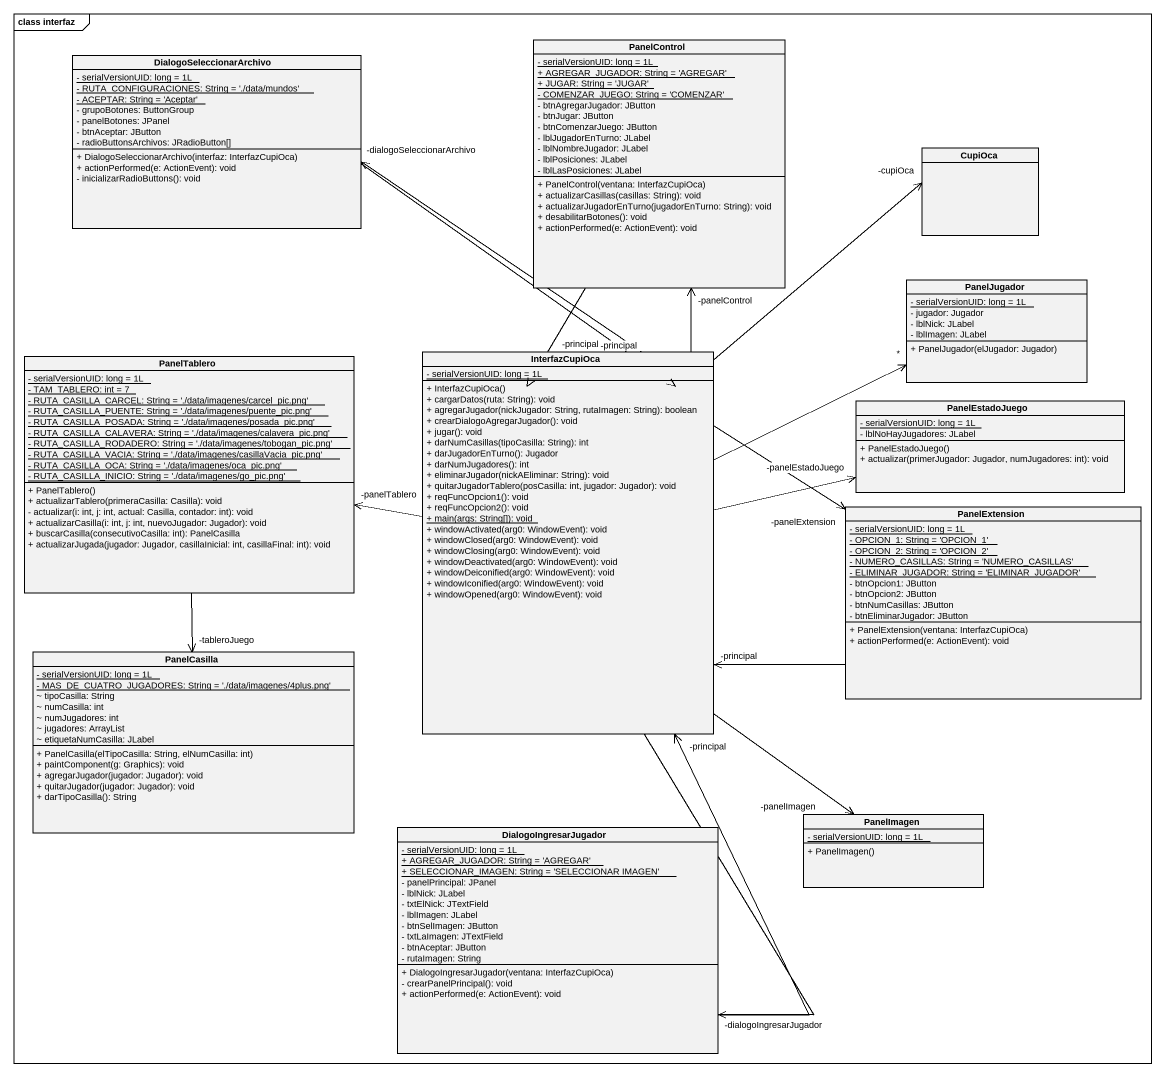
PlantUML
@startuml
mainframe class interfaz
hide circle
hide empty members
skinparam classAttributeIconSize 0
class DialogoSeleccionarArchivo {
  {static} - serialVersionUID: long = 1L
  {static} - RUTA_CONFIGURACIONES: String = './data/mundos'
  {static} - ACEPTAR: String = 'Aceptar'
  - grupoBotones: ButtonGroup
  - panelBotones: JPanel
  - btnAceptar: JButton
  - radioButtonsArchivos: JRadioButton[]
  + DialogoSeleccionarArchivo(interfaz: InterfazCupiOca)
  + actionPerformed(e: ActionEvent): void
  - inicializarRadioButtons(): void
}
class PanelControl {
  {static} - serialVersionUID: long = 1L
  {static} + AGREGAR_JUGADOR: String = 'AGREGAR'
  {static} + JUGAR: String = 'JUGAR'
  {static} - COMENZAR_JUEGO: String = 'COMENZAR'
  - btnAgregarJugador: JButton
  - btnJugar: JButton
  - btnComenzarJuego: JButton
  - lblJugadorEnTurno: JLabel
  - lblNombreJugador: JLabel
  - lblPosiciones: JLabel
  - lblLasPosiciones: JLabel
  + PanelControl(ventana: InterfazCupiOca)
  + actualizarCasillas(casillas: String): void
  + actualizarJugadorEnTurno(jugadorEnTurno: String): void
  + desabilitarBotones(): void
  + actionPerformed(e: ActionEvent): void
}
class CupiOca
class PanelJugador {
  {static} - serialVersionUID: long = 1L
  - jugador: Jugador
  - lblNick: JLabel
  - lblImagen: JLabel
  + PanelJugador(elJugador: Jugador)
}
class PanelTablero {
  {static} - serialVersionUID: long = 1L
  {static} - TAM_TABLERO: int = 7
  {static} - RUTA_CASILLA_CARCEL: String = './data/imagenes/carcel_pic.png'
  {static} - RUTA_CASILLA_PUENTE: String = './data/imagenes/puente_pic.png'
  {static} - RUTA_CASILLA_POSADA: String = './data/imagenes/posada_pic.png'
  {static} - RUTA_CASILLA_CALAVERA: String = './data/imagenes/calavera_pic.png'
  {static} - RUTA_CASILLA_RODADERO: String = './data/imagenes/tobogan_pic.png'
  {static} - RUTA_CASILLA_VACIA: String = './data/imagenes/casillaVacia_pic.png'
  {static} - RUTA_CASILLA_OCA: String = './data/imagenes/oca_pic.png'
  {static} - RUTA_CASILLA_INICIO: String = './data/imagenes/go_pic.png'
  + PanelTablero()
  + actualizarTablero(primeraCasilla: Casilla): void
  - actualizar(i: int, j: int, actual: Casilla, contador: int): void
  + actualizarCasilla(i: int, j: int, nuevoJugador: Jugador): void
  + buscarCasilla(consecutivoCasilla: int): PanelCasilla
  + actualizarJugada(jugador: Jugador, casillaInicial: int, casillaFinal: int): void
}
class InterfazCupiOca {
  {static} - serialVersionUID: long = 1L
  + InterfazCupiOca()
  + cargarDatos(ruta: String): void
  + agregarJugador(nickJugador: String, rutaImagen: String): boolean
  + crearDialogoAgregarJugador(): void
  + jugar(): void
  + darNumCasillas(tipoCasilla: String): int
  + darJugadorEnTurno(): Jugador
  + darNumJugadores(): int
  + eliminarJugador(nickAEliminar: String): void
  + quitarJugadorTablero(posCasilla: int, jugador: Jugador): void
  + reqFuncOpcion1(): void
  + reqFuncOpcion2(): void
  {static} + main(args: String[]): void
  + windowActivated(arg0: WindowEvent): void
  + windowClosed(arg0: WindowEvent): void
  + windowClosing(arg0: WindowEvent): void
  + windowDeactivated(arg0: WindowEvent): void
  + windowDeiconified(arg0: WindowEvent): void
  + windowIconified(arg0: WindowEvent): void
  + windowOpened(arg0: WindowEvent): void
}
class PanelEstadoJuego {
  {static} - serialVersionUID: long = 1L
  - lblNoHayJugadores: JLabel
  + PanelEstadoJuego()
  + actualizar(primerJugador: Jugador, numJugadores: int): void
}
class PanelExtension {
  {static} - serialVersionUID: long = 1L
  {static} - OPCION_1: String = 'OPCION_1'
  {static} - OPCION_2: String = 'OPCION_2'
  {static} - NUMERO_CASILLAS: String = 'NUMERO_CASILLAS'
  {static} - ELIMINAR_JUGADOR: String = 'ELIMINAR_JUGADOR'
  - btnOpcion1: JButton
  - btnOpcion2: JButton
  - btnNumCasillas: JButton
  - btnEliminarJugador: JButton
  + PanelExtension(ventana: InterfazCupiOca)
  + actionPerformed(e: ActionEvent): void
}
class PanelCasilla {
  {static} - serialVersionUID: long = 1L
  {static} - MAS_DE_CUATRO_JUGADORES: String = './data/imagenes/4plus.png'
  ~ tipoCasilla: String
  ~ numCasilla: int
  ~ numJugadores: int
  ~ jugadores: ArrayList
  ~ etiquetaNumCasilla: JLabel
  + PanelCasilla(elTipoCasilla: String, elNumCasilla: int)
  + paintComponent(g: Graphics): void
  + agregarJugador(jugador: Jugador): void
  + quitarJugador(jugador: Jugador): void
  + darTipoCasilla(): String
}
class DialogoIngresarJugador {
  {static} - serialVersionUID: long = 1L
  {static} + AGREGAR_JUGADOR: String = 'AGREGAR'
  {static} + SELECCIONAR_IMAGEN: String = 'SELECCIONAR IMAGEN'
  - panelPrincipal: JPanel
  - lblNick: JLabel
  - txtElNick: JTextField
  - lblImagen: JLabel
  - btnSelImagen: JButton
  - txtLaImagen: JTextField
  - btnAceptar: JButton
  - rutaImagen: String
  + DialogoIngresarJugador(ventana: InterfazCupiOca)
  - crearPanelPrincipal(): void
  + actionPerformed(e: ActionEvent): void
}
class PanelImagen {
  {static} - serialVersionUID: long = 1L
  + PanelImagen()
}
DialogoSeleccionarArchivo --> "-principal" InterfazCupiOca
PanelControl --> "-principal" InterfazCupiOca
PanelTablero --> "-tableroJuego" PanelCasilla
InterfazCupiOca -up-> "-dialogoSeleccionarArchivo" DialogoSeleccionarArchivo
InterfazCupiOca -up-> "-panelControl" PanelControl
InterfazCupiOca -up-> "-cupiOca" CupiOca
InterfazCupiOca -right-> "*" PanelJugador
InterfazCupiOca -left-> "-panelTablero" PanelTablero
InterfazCupiOca -right-> "-panelEstadoJuego" PanelEstadoJuego
InterfazCupiOca -right-> "-panelExtension" PanelExtension
InterfazCupiOca --> "-dialogoIngresarJugador" DialogoIngresarJugador
InterfazCupiOca --> "-panelImagen" PanelImagen
PanelExtension -left-> "-principal" InterfazCupiOca
DialogoIngresarJugador -up-> "-principal" InterfazCupiOca
@enduml
